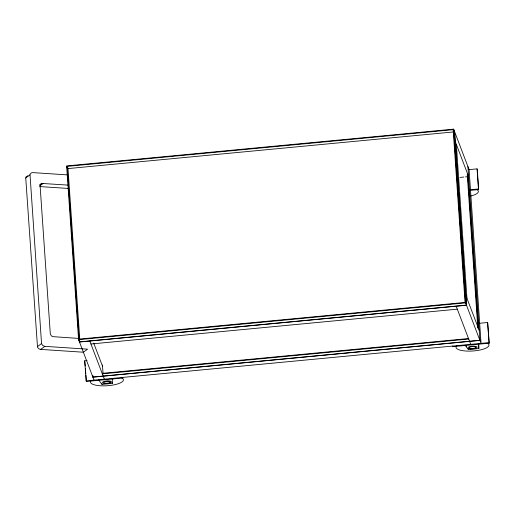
<?xml version="1.0" encoding="UTF-8"?>
<svg xmlns="http://www.w3.org/2000/svg" width="515" height="515" viewBox="0 0 515 515"><rect width="100%" height="100%" fill="white"/><g stroke="black" fill="none" stroke-linecap="round" stroke-linejoin="round"><path stroke-width="0.77" d="M67.69 174.913L32.909 172.615L31.357 172.853L29.992 174.308L41.548 343.582L42.597 345.456L44.876 346.35L87.556 349.17L83.379 352.221L40.698 349.395L39.095 348.951L37.518 347.303L25.75 178.01L26.085 176.761L27.919 175.699M78.158 338.374L53.006 336.662L51.506 335.98L50.322 334.151L40.093 185.651L41.033 183.964L42.455 183.469L68.386 185.136M25.75 178.01L29.934 174.958M39.842 184.834L41.033 183.964M39.9 184.943L41.689 183.636M40.067 185.213L42.455 183.469M40.093 185.651L43.08 183.475M37.363 346.634L41.548 343.582M40.698 349.395L44.876 346.35M453.631 129.143L465.599 302.878L481.055 343.363L469.088 169.628L453.631 129.143L66.615 165.927L78.583 339.662L94.039 380.147M67.497 168.637L453.709 131.93M469.107 169.628L477.057 168.869L477.283 169.461L478.667 189.565L470.716 190.325M459.914 177.43L463.88 177.051M465.47 176.903L467.852 176.677M469.699 189.81L478.441 188.973L478.667 189.565M78.583 339.662L465.599 302.878M79.426 341.876L466.442 305.092L454.475 131.357M90.93 344.001L457.307 309.174M122.647 377.424L122.873 378.016L86.301 381.493L84.685 360.796L87.074 360.571M478.892 323.33L487.641 322.499L489.25 343.196L452.672 346.672L452.447 346.08M479.871 340.26L92.855 377.044L92.745 375.441M86.076 380.9L489.025 342.604L489.25 343.196M98.339 379.561L101.989 384.383L112.437 383.392L112.264 378.737M465.174 345.34L468.36 349.563L478.815 348.565L478.667 343.93L478.815 348.565M39.687 186.565L68.16 188.445M465.573 345.159L466.487 346.363M454.513 131.853L453.664 129.638L66.647 166.422L67.214 167.903M455.215 141.432L468.644 176.6M465.818 295.314L479.246 330.482M466.41 304.597L465.56 302.382L78.544 339.166L79.394 341.381M456.181 306.219L470.736 344.342M93.691 343.087L102.549 366.281M89.803 341.046L104.358 379.162M84.685 360.796L85.233 366.03M477.057 168.869L478.441 188.973M487.641 322.499L489.025 342.604M467.903 166.525L479.929 340.409L92.912 377.192L92.803 375.59M478.345 328.113L467.742 174.237L467.227 174.289L477.823 328.164M456.348 144.387L466.944 298.269M454.533 131.505L466.5 305.241L79.484 342.024L79.316 340.273M468.309 348.771L468.36 349.563M453.149 129.69L465.045 302.427M112.379 382.6L112.437 383.392M102.459 365L103.077 373.916M101.931 383.591L101.989 384.383M85.393 368.347L85.767 373.761M85.87 375.306L86.243 380.72M79.741 338.934L68.012 168.592L67.162 166.371L79.059 339.115M476.317 189.275A16.519 4.822 -3.9 0 1 470.613 196.073M121.398 377.707A16.519 4.822 -3.9 0 1 108.652 385.626A16.519 4.822 -3.9 0 1 91.116 380.553M487.544 343.273A16.519 4.822 -3.9 0 1 473.62 350.934A16.519 4.822 -3.9 0 1 456.644 345.848M468.669 338.529L102.292 373.349L102.331 373.845L468.708 339.024L468.669 338.529M104.635 383.54A4.558 1.333 -3.9 0 0 111.555 382.001A4.558 1.333 -3.9 0 0 104.841 381.222A4.558 1.333 -3.9 0 0 104.635 383.54M105.298 383.186A3.29 0.959 -3.9 0 0 110.294 382.072A3.29 0.959 -3.9 0 0 105.44 381.506A3.29 0.959 -3.9 0 0 105.298 383.186M470.227 348.803A4.558 1.333 -3.9 0 0 477.122 347.245A4.558 1.333 -3.9 0 0 470.375 346.479A4.558 1.333 -3.9 0 0 470.227 348.803M470.877 348.443A3.29 0.959 -3.9 0 0 475.854 347.322A3.29 0.959 -3.9 0 0 470.987 346.769A3.29 0.959 -3.9 0 0 470.877 348.443"/></g></svg>
